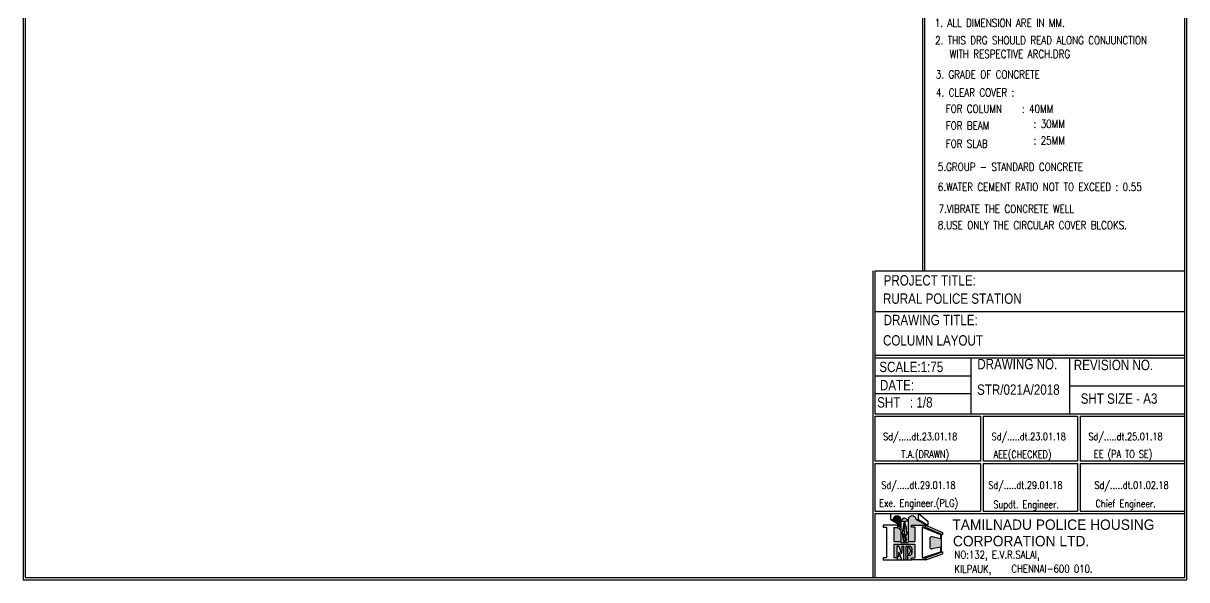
# Model space of a CAD drawing. Header units: millimetres. Extents: x 12977220 to 13113408, y -169657 to -55898.
# Drawn here: x 13055399 to 13076787, y -126813 to -116590 of the extents above; entities that cross this region are included whole.
import ezdxf

# ---------------------------------------------------------------- set-up
doc = ezdxf.new("R2010")
doc.units = ezdxf.units.MM
doc.header["$LTSCALE"] = 3
doc.layers.add('text', color=33, linetype='Continuous')
doc.layers.add('TITLE', color=13, linetype='Continuous')
doc.styles.add('ROMANS', font='romans.shx', dxfattribs={"width": 0.8})
doc.styles.add('style10', font='MICROSS.TTF', dxfattribs={"width": 0.8, "height": 150})
doc.styles.add('style6', font='romans.shx', dxfattribs={"width": 0.8})

# ---------------------------------------------------------------- blocks, each defined once
blk = doc.blocks.new('Logo')
for points in [[(277.93, 34.5), (277.93, 35.54, 0.933082), (276.26, 35.54)], [(278.78, 35.11), (278.65, 35.11), (278.63, 34.86), (278.76, 34.83)], [(284.65, 31.81, 0.490415), (284.11, 31.4), (284.11, 29.63, 0.479267), (284.64, 29.21), (286.42, 29.6), (286.42, 28.61), (286.57, 28.61), (286.57, 32.22), (286.42, 32.28), (286.42, 31.36)]]:
    blk.add_hatch(color=256).paths.add_polyline_path(points)
h = blk.add_hatch(color=256)
h.paths.add_polyline_path([(281.18, 35.54, 0.933082), (279.5, 35.54), (279.5, 30.78), (280.88, 30.78), (280.88, 33.85), (280.22, 33.85), (280.22, 34.27), (283.23, 34.27), (283.43, 34.19), (283.48, 34.3)])
h.paths.add_polyline_path([(277.93, 33.28), (277.24, 33.77), (276.43, 33.77), (276.43, 30.78), (277.93, 30.78)])
h = blk.add_hatch(color=256)
h.paths.add_polyline_path([(278.74, 35.8, 0.266001), (278.5, 35.78), (277.93, 35.41), (277.93, 35.26), (278.11, 35.25), (278.14, 35.14), (278.56, 35.14), (278.56, 35.11), (278.87, 35.11), (278.88, 35.14), (279.29, 35.14), (279.31, 35.26), (279.5, 35.27), (279.5, 35.43)])
h.paths.add_polyline_path([(278.16, 32.62), (278.4, 30.95, 0.515742), (278.77, 30.76), (279.03, 30.9, 0.377912), (279.15, 31.21), (278.69, 32.47, 0.46565), (278.54, 33.1), (278.78, 34.82), (278.58, 34.87)])
h.paths.add_polyline_path([(278.45, 32.48), (278.96, 31.21, -0.383339), (278.9, 31.05), (278.76, 30.97, -0.525535), (278.57, 31.07), (278.4, 32.47, -0.878606)], flags=16)
h = blk.add_hatch(color=256)
h.paths.add_polyline_path([(280.88, 30.24), (276.43, 30.24), (276.43, 27.3), (277.16, 27.3), (277.16, 26.84), (280.2, 26.84), (280.2, 27.3), (280.88, 27.3)])
h.paths.add_polyline_path([(280.3, 29.27), (280.3, 28.35, -0.414214), (279.8, 27.85), (279.41, 27.85, 0.414214), (279.31, 27.75), (279.31, 26.96, -0.414214), (279.21, 26.86), (279.09, 26.86, -0.414214), (278.99, 26.96), (278.99, 29.67, -0.414214), (279.09, 29.77), (279.26, 29.77), (279.8, 29.77, -0.414214)], flags=16)
h.paths.add_polyline_path([(279.97, 28.99), (279.97, 28.63, -0.414214), (279.47, 28.13), (279.41, 28.13, -0.414214), (279.31, 28.23), (279.31, 29.39, -0.414214), (279.41, 29.49), (279.47, 29.49, -0.414214)], flags=0)
h.paths.add_polyline_path([(278.47, 29.77), (278.47, 26.84), (278.04, 26.84), (277.54, 28.43, 0.842453), (277.39, 28.4), (277.39, 27.54), (277.04, 27.54), (277.04, 29.77), (277.47, 29.77), (277.97, 28.32, 0.845688), (278.12, 28.34), (278.12, 29.77)], flags=16)
for p, q in [((275.79, 36.78), (281.73, 36.78)), ((275.79, 35.54), (275.79, 36.78)), ((275.79, 35.54), (277.93, 34.21)), ((275.79, 35.54), (276.26, 35.54)), ((276.26, 35.54), (277.93, 34.5)), ((277.93, 35.41), (278.5, 35.78)), ((277.93, 35.54), (277.93, 30.58)), ((277.93, 35.26), (278.11, 35.25)), ((278.11, 35.25), (278.14, 35.14)), ((278.14, 35.14), (278.56, 35.14)), ((278.56, 35.14), (278.56, 35.11)), ((278.56, 35.11), (278.87, 35.11)), ((278.65, 35.11), (278.63, 34.86)), ((278.74, 35.8), (279.5, 35.43)), ((278.78, 35.11), (278.76, 34.83)), ((278.87, 35.11), (278.88, 35.14)), ((279.29, 35.14), (278.88, 35.14)), ((279.31, 35.26), (279.29, 35.14)), ((279.5, 35.27), (279.31, 35.26)), ((279.5, 35.54), (279.5, 30.58)), ((281.18, 35.54), (281.73, 35.54)), ((281.18, 35.54), (283.48, 34.3)), ((281.73, 36.78), (283.72, 35.15)), ((281.73, 35.54), (281.73, 36.78)), ((281.73, 35.54), (283.72, 34.33)), ((283.72, 35.15), (283.72, 34.33)), ((277.24, 34.27), (274.13, 34.27)), ((274.13, 34.27), (274.13, 33.85)), ((274.13, 33.85), (274.85, 33.85)), ((274.85, 33.85), (274.85, 27.3)), ((276.43, 33.77), (276.43, 30.78)), ((276.43, 33.77), (277.24, 33.77)), ((277.24, 34.27), (277.93, 33.79)), ((277.24, 33.77), (277.24, 34.27)), ((277.24, 33.77), (277.93, 33.28)), ((278.58, 34.87), (278.16, 32.62)), ((278.16, 32.62), (278.4, 30.95)), ((278.45, 32.48), (278.96, 31.21)), ((278.78, 34.82), (278.54, 33.1)), ((278.58, 34.87), (278.78, 34.82)), ((278.69, 32.47), (279.15, 31.21)), ((278.84, 34.35), (278.74, 34.59)), ((278.85, 34.35), (278.75, 34.59)), ((278.85, 34.35), (278.75, 34.59)), ((278.86, 34.35), (278.76, 34.59)), ((278.86, 34.35), (278.76, 34.59)), ((278.87, 34.36), (278.77, 34.6)), ((278.88, 34.36), (278.78, 34.6)), ((280.22, 33.85), (280.22, 34.27)), ((280.22, 34.27), (283.23, 34.27)), ((280.88, 33.85), (280.22, 33.85)), ((280.88, 33.85), (280.88, 30.78)), ((282.51, 33.85), (286.57, 32.22)), ((282.51, 33.85), (282.51, 27.3)), ((283.23, 33.85), (282.51, 33.85)), ((283.23, 34.27), (286.85, 32.75)), ((283.23, 34.27), (283.23, 33.85)), ((283.23, 33.85), (286.85, 32.28)), ((283.48, 34.3), (283.43, 34.19)), ((283.48, 34.3), (283.72, 34.33)), ((286.85, 32.75), (286.85, 32.28)), ((276.43, 30.78), (277.93, 30.78)), ((276.43, 30.24), (280.88, 30.24)), ((276.43, 30.24), (276.43, 27.3)), ((277.93, 30.58), (279.5, 30.58)), ((278.4, 32.47), (278.57, 31.07)), ((278.76, 30.97), (278.9, 31.05)), ((278.77, 30.76), (279.03, 30.9)), ((279.5, 30.78), (280.88, 30.78)), ((280.88, 30.24), (280.88, 27.3)), ((284.11, 31.4), (284.11, 29.63)), ((286.42, 31.36), (284.65, 31.81)), ((286.42, 32.26), (286.42, 31.36)), ((286.57, 32.22), (286.85, 32.28)), ((286.57, 32.22), (286.57, 28.61)), ((277.47, 29.77), (277.04, 29.77)), ((277.04, 29.77), (277.04, 27.54)), ((277.39, 27.54), (277.04, 27.54)), ((277.39, 28.4), (277.39, 27.54)), ((277.47, 29.77), (277.97, 28.32)), ((277.54, 28.43), (278.04, 26.84)), ((278.12, 29.77), (278.47, 29.77)), ((278.12, 29.77), (278.12, 28.34)), ((278.47, 29.77), (278.47, 26.84)), ((278.99, 29.67), (278.99, 26.96)), ((279.09, 29.77), (279.26, 29.77)), ((279.26, 29.77), (279.8, 29.77)), ((279.31, 29.39), (279.31, 28.23)), ((279.31, 27.75), (279.31, 26.96)), ((279.41, 29.49), (279.47, 29.49)), ((279.41, 28.13), (279.47, 28.13)), ((279.41, 27.85), (279.8, 27.85)), ((279.97, 28.99), (279.97, 28.63)), ((280.3, 29.27), (280.3, 28.35)), ((282.51, 27.3), (286.42, 28.61)), ((283.25, 27.3), (286.88, 28.61)), ((283.25, 26.84), (286.88, 28.16)), ((286.42, 29.6), (284.64, 29.21)), ((286.42, 29.6), (286.42, 28.61)), ((286.42, 28.61), (286.88, 28.61)), ((286.88, 28.61), (286.88, 28.16)), ((274.85, 27.3), (274.11, 27.3)), ((274.11, 27.3), (274.11, 26.84)), ((274.11, 26.84), (277.16, 26.84)), ((277.16, 27.3), (276.43, 27.3)), ((277.16, 26.84), (277.16, 27.3)), ((277.16, 26.84), (280.2, 26.84)), ((278.04, 26.84), (278.47, 26.84)), ((279.09, 26.86), (279.21, 26.86)), ((280.2, 26.84), (280.2, 27.3)), ((280.2, 27.3), (280.88, 27.3)), ((283.25, 26.84), (280.2, 26.84)), ((282.51, 27.3), (283.25, 27.3)), ((283.25, 27.3), (283.25, 26.84))]:
    blk.add_line(p, q)
for centre, radius, start, end in [((277.1, 35.48), 0.84, 3.9653, 176.0347), ((278.63, 35.57), 0.25, 63.8118, 123.3949), ((280.34, 35.48), 0.84, 3.9653, 176.0347), ((278.42, 32.47), 0.0258, 21.9871, 187.198), ((278.35, 32.72), 0.425, 323.2695, 63.1457), ((278.65, 30.99), 0.25, 188.257, 297.3852), ((278.7, 31.08), 0.125, 187.198, 298.0919), ((278.84, 31.16), 0.125, 298.0919, 21.9871), ((278.92, 31.12), 0.25, 297.3852, 20.1939), ((284.54, 31.4), 0.43, 75.5039, 180), ((277.47, 28.4), 0.075, 18.9584, 179.4086), ((278.04, 28.34), 0.075, 199.1167, 0), ((279.09, 29.67), 0.1, 90, 180), ((279.41, 29.39), 0.1, 90, 180), ((279.41, 28.23), 0.1, 180, 270), ((279.41, 27.75), 0.1, 90, 180), ((279.47, 28.99), 0.5, 360, 90), ((279.47, 28.63), 0.5, 270, 360), ((279.8, 29.27), 0.5, 0, 90), ((279.8, 28.35), 0.5, 270, 0), ((284.54, 29.63), 0.43, 180, 282.4275), ((279.09, 26.96), 0.1, 180, 270), ((279.21, 26.96), 0.1, 270, 0)]:
    blk.add_arc(centre, radius, start, end)
for points, knots in [([(278.84, 34.35), (278.89, 34.24), (278.93, 34.14), (278.99, 33.94), (279.01, 33.84), (279.01, 33.64), (279.01, 33.54), (279.01, 33.35), (279.01, 33.26), (279.07, 32.98), (279.18, 32.81), (279.19, 32.48), (279.11, 32.31), (278.97, 32.08), (278.92, 32.02), (278.87, 31.95)], [0, 0, 0, 0, 0.334655, 0.334655, 0.634053, 0.634053, 0.933451, 0.933451, 1.207949, 1.207949, 1.756946, 1.756946, 2.305942, 2.305942, 2.519, 2.519, 2.519, 2.519]), ([(278.84, 34.35), (278.89, 34.24), (278.93, 34.14), (278.99, 33.94), (279.01, 33.84), (279.01, 33.64), (279.01, 33.54), (279.01, 33.35), (279.01, 33.26), (279.07, 32.98), (279.18, 32.81), (279.19, 32.48), (279.11, 32.31), (278.97, 32.08), (278.92, 32.02), (278.87, 31.95)], [0, 0, 0, 0, 0.334655, 0.334655, 0.634053, 0.634053, 0.933451, 0.933451, 1.207949, 1.207949, 1.756946, 1.756946, 2.305942, 2.305942, 2.519, 2.519, 2.519, 2.519]), ([(278.85, 34.35), (278.92, 34.19), (279.08, 33.8), (278.96, 33.21), (279.32, 32.58), (279.06, 32.2), (278.88, 31.95)], [0, 0, 0, 0, 0.511006, 1.265148, 1.70064, 2.519, 2.519, 2.519, 2.519]), ([(278.86, 34.35), (278.9, 34.25), (278.95, 34.15), (279.01, 33.94), (279.02, 33.85), (279.03, 33.65), (279.03, 33.55), (279.03, 33.36), (279.03, 33.26), (279.09, 32.99), (279.2, 32.82), (279.21, 32.47), (279.13, 32.3), (278.98, 32.06), (278.93, 32), (278.89, 31.94)], [0, 0, 0, 0, 0.334461, 0.334461, 0.630781, 0.630781, 0.927101, 0.927101, 1.205074, 1.205074, 1.76102, 1.76102, 2.316967, 2.316967, 2.519, 2.519, 2.519, 2.519]), ([(278.87, 34.36), (278.91, 34.25), (278.96, 34.15), (279.02, 33.94), (279.04, 33.83), (279.04, 33.61), (279.04, 33.5), (279.04, 33.29), (279.05, 33.2), (279.1, 33.02), (279.15, 32.92), (279.21, 32.75), (279.22, 32.67), (279.21, 32.5), (279.18, 32.42), (279.09, 32.2), (278.99, 32.07), (278.9, 31.93)], [0, 0, 0, 0, 0.333726, 0.333726, 0.66043, 0.66043, 0.987134, 0.987134, 1.275485, 1.275485, 1.563837, 1.563837, 1.824015, 1.824015, 2.084193, 2.084193, 2.519, 2.519, 2.519, 2.519]), ([(278.88, 34.36), (278.92, 34.26), (278.97, 34.15), (279.04, 33.92), (279.05, 33.79), (279.05, 33.52), (279.04, 33.39), (279.07, 33.19), (279.08, 33.11), (279.14, 32.96), (279.17, 32.88), (279.23, 32.71), (279.24, 32.61), (279.2, 32.43), (279.16, 32.34), (279.06, 32.14), (278.98, 32.03), (278.91, 31.93)], [0, 0, 0, 0, 0.332992, 0.332992, 0.722341, 0.722341, 1.11169, 1.11169, 1.355602, 1.355602, 1.599513, 1.599513, 1.886295, 1.886295, 2.173078, 2.173078, 2.519, 2.519, 2.519, 2.519])]:
    blk.add_open_spline(points, degree=3, knots=knots)

msp = doc.modelspace()

# ---------------------------------------------------------------- linework, layer by layer
at = {"layer": 'TITLE', "color": 7}
for p, q in [((13071928.6, -115468.8), (13071928.6, -121140.9)), ((13071966.3, -115506.5), (13071966.3, -121140.9)), ((13071014.7, -121140.9), (13071014.7, -126775.4)), ((13071052.4, -121140.9), (13076749.6, -121140.9)), ((13071052.4, -121140.9), (13071052.4, -123762.5)), ((13071052.4, -121885.6), (13076749.6, -121885.6)), ((13071052.4, -122687.8), (13073796.3, -122687.8)), ((13071052.4, -122687.8), (13076749.6, -122687.8)), ((13071052.4, -122735.5), (13076749.6, -122735.5)), ((13071052.4, -122735.5), (13073796.3, -122735.5)), ((13072819.4, -122735.5), (13072819.4, -123762.5)), ((13071052.4, -123065.4), (13072819.4, -123065.4)), ((13071052.4, -123084), (13071052.4, -123762.5)), ((13071052.4, -123391), (13072819.4, -123391)), ((13074631.5, -123249), (13076749.6, -123249)), ((13071052.4, -123762.5), (13073796.3, -123762.5)), ((13071052.4, -123762.5), (13076749.6, -123762.5)), ((13071052.4, -123810.2), (13071052.4, -124635.6)), ((13071052.4, -123810.2), (13071052.4, -124635.6)), ((13071052.4, -123810.2), (13072998.1, -123810.2)), ((13071052.4, -123810.2), (13072998.1, -123810.2)), ((13072998.1, -123810.2), (13072998.1, -124635.6)), ((13073045.8, -123810.2), (13073045.8, -124635.6)), ((13073045.8, -123810.2), (13074778.3, -123810.2)), ((13073045.8, -123810.2), (13073796.3, -123810.2)), ((13074778.3, -123810.2), (13074778.3, -124635.6)), ((13074826.1, -123810.2), (13074826.1, -124635.6)), ((13074826.1, -123810.2), (13076749.6, -123810.2)), ((13072998.1, -124635.6), (13071052.4, -124635.6)), ((13071052.4, -124680.4), (13071052.4, -125551.5)), ((13071052.4, -124680.4), (13071052.4, -125551.5)), ((13071052.4, -124680.4), (13072998.1, -124680.4)), ((13072998.1, -124680.4), (13072998.1, -125551.5)), ((13074778.3, -124635.6), (13073045.8, -124635.6)), ((13073045.8, -124680.4), (13074778.3, -124680.4)), ((13073045.8, -124680.4), (13073045.8, -125551.5)), ((13074778.3, -124680.4), (13074778.3, -125551.5)), ((13076749.6, -124635.6), (13074826.1, -124635.6)), ((13074826.1, -124680.4), (13076749.6, -124680.4)), ((13074826.1, -124680.4), (13074826.1, -125551.5)), ((13071052.4, -125551.5), (13072998.1, -125551.5)), ((13071052.4, -125551.5), (13072998.1, -125551.5)), ((13071052.4, -125599.2), (13076749.6, -125599.2)), ((13071052.4, -125599.2), (13076749.6, -125599.2)), ((13071052.4, -125599.2), (13071052.4, -126775.4)), ((13073045.8, -125551.5), (13074778.3, -125551.5)), ((13073045.8, -125551.5), (13074778.3, -125551.5)), ((13074826.1, -125551.5), (13076749.6, -125551.5)), ((13074826.1, -125551.5), (13076749.6, -125551.5))]:
    msp.add_line(p, q, dxfattribs=at)
for points in [[(13055398.9, -126813.1), (13076787.2, -126813.1), (13076787.2, -96258.2), (13055398.9, -96258.2)], [(13055436.5, -126775.4), (13076749.6, -126775.4), (13076749.6, -96295.9), (13055436.5, -96295.9)]]:
    msp.add_lwpolyline(points, close=True, dxfattribs=at)
for points in [[(13076749.6, -123762.5), (13076749.6, -121140.9)], [(13074631.5, -122735.5), (13074631.5, -123762.5)], [(13076749.6, -124635.6), (13076749.6, -123810.2)], [(13076749.6, -125551.5), (13076749.6, -124680.4)], [(13071052.4, -126775.4), (13076749.6, -126775.4), (13076749.6, -125599.2)]]:
    msp.add_lwpolyline(points, dxfattribs=at)

# ---------------------------------------------------------------- block references
at = {"layer": 'TITLE', "color": 5, "xscale": 85.63455518364208, "yscale": 85.63455518367118, "zscale": 85.63455518366904}
msp.add_blockref('Logo', (13047733, -128748.4), dxfattribs=at)

# ---------------------------------------------------------------- texts
at = {"layer": 'text', "color": 6}
for s, height, style, width, p in [('1. ALL DIMENSION ARE IN MM.', 147.127, 'ROMANS', 0.8, (13072154.7, -116656.8, 0.4)), ('2. THIS DRG SHOULD READ ALONG CONJUNCTION ', 147.127, 'ROMANS', 0.8, (13072162.2, -116976.1, 0.4)), ('WITH RESPECTIVE ARCH.DRG', 147.127, 'ROMANS', 0.8, (13072430, -117227.6, 0.4)), ('3. GRADE OF CONCRETE ', 147.127, 'ROMANS', 0.8, (13072174.6, -117602.1, 0.2)), ('4. CLEAR COVER :', 147.127, 'ROMANS', 0.8, (13072178.7, -117935.7, 0.4)), ('  FOR COLUMN   : 40MM', 147.127, 'ROMANS', 0.8, (13072195, -118234, 0.4)), ('  FOR BEAM  ', 147.127, 'ROMANS', 0.8, (13072195, -118544.1, 0.4)), (': 30MM', 147.13, 'ROMANS', 0.8, (13073971.2, -118511.1)), (': 25MM', 147.13, 'ROMANS', 0.8, (13073971.2, -118817.8)), ('  FOR SLAB', 147.13, 'ROMANS', 0.8, (13072195, -118875.3, 0.4)), ('5.GROUP - STANDARD CONCRETE ', 147.127, 'ROMANS', 0.8, (13072212.9, -119302.8)), ('6.WATER CEMENT RATIO NOT TO EXCEED : 0.55', 147.127, 'ROMANS', 0.8, (13072212.9, -119669.9)), ('7.VIBRATE THE CONCRETE WELL ', 147.127, 'ROMANS', 0.8, (13072225.9, -120072.9)), ('8.USE ONLY THE CIRCULAR COVER BLCOKS. ', 147.127, 'ROMANS', 0.8, (13072212.9, -120372.4)), ('PROJECT TITLE:', 190.882, 'style10', 0.8, (13071215.7, -121408.5)), ('RURAL POLICE STATION', 190.882, 'style10', 0.8, (13071204, -121743.6)), ('DRAWING TITLE:', 190.882, 'style10', 0.8, (13071215.7, -122136.4)), ('COLUMN LAYOUT', 190.882, 'style10', 0.8, (13071204, -122511)), ('STR/021A/2018', 190.882, 'style10', 0.8, (13072933.5, -123416, 0.4)), ('SHT SIZE - A3', 190.882, 'style10', 0.8, (13074837.3, -123580.5)), ('TAMILNADU POLICE HOUSING', 190.882, 'style10', 0.95, (13072478.2, -125897)), ('CORPORATION LTD.', 190.882, 'style10', 0.95, (13072489.8, -126199))]:
    msp.add_text(s, height=height, dxfattribs=dict(at, style=style, width=width)).set_placement(p)
at = {"layer": 'text', "color": 6, "attachment_point": 1, "style": 'style10'}
for s, insert, char_height, width in [('DRAWING NO.', (13072937.2, -122756.3), 190.882, 1554.575), ('REVISION NO.', (13074711.4, -122771.3), 190.882, 2299.582), ('SCALE:1:75', (13071136.6, -122807.4), 190.88, 2299.582), ('DATE:', (13071147.4, -123143.2), 190.88, 2299.582), ('SHT   : 1/8', (13071095.6, -123459.2), 190.882, 2299.582)]:
    msp.add_mtext(s, dxfattribs=dict(at, insert=insert, char_height=char_height, width=width))
at = {"layer": 'TITLE', "color": 6, "style": 'style6', "width": 0.8}
for s, height, p in [('Sd/.....dt.23.01.18', 136.229, (13071206.4, -124252, 0.4)), ('Sd/.....dt.23.01.18', 136.229, (13073199.8, -124252, 0.4)), ('Sd/.....dt.25.01.18', 136.229, (13074980.1, -124252, 0.4)), ('T.A.(DRAWN)', 136.229, (13071539.7, -124575.2)), ('AEE(CHECKED) ', 136.229, (13073236, -124577.9)), ('EE (PA TO SE)', 136.229, (13075080.5, -124571.9)), ('Sd/.....dt.29.01.18', 136.229, (13071172.5, -125144.5, 0.4)), ('Sd/.....dt.29.01.18', 136.229, (13073138.5, -125144.5, 0.4)), ('Sd/.....dt.01.02.18', 136.229, (13075091.4, -125144.5, 0.4)), ('Exe. Engineer.(PLG)', 136.229, (13071135.4, -125473.2)), ('Supdt. Engineer.  ', 136.229, (13073232.7, -125496.6)), ('Chief Engineer.', 136.229, (13075112.1, -125483)), ('NO:132, E.V.R.SALAI,', 143.162, (13072518.3, -126424.5)), ('KILPAUK, ', 143.16, (13072518.2, -126686.8)), ('CHENNAI-600 010.', 143.162, (13073564.1, -126683.2))]:
    msp.add_text(s, height=height, dxfattribs=at).set_placement(p)

doc.saveas('drawing.dxf')
